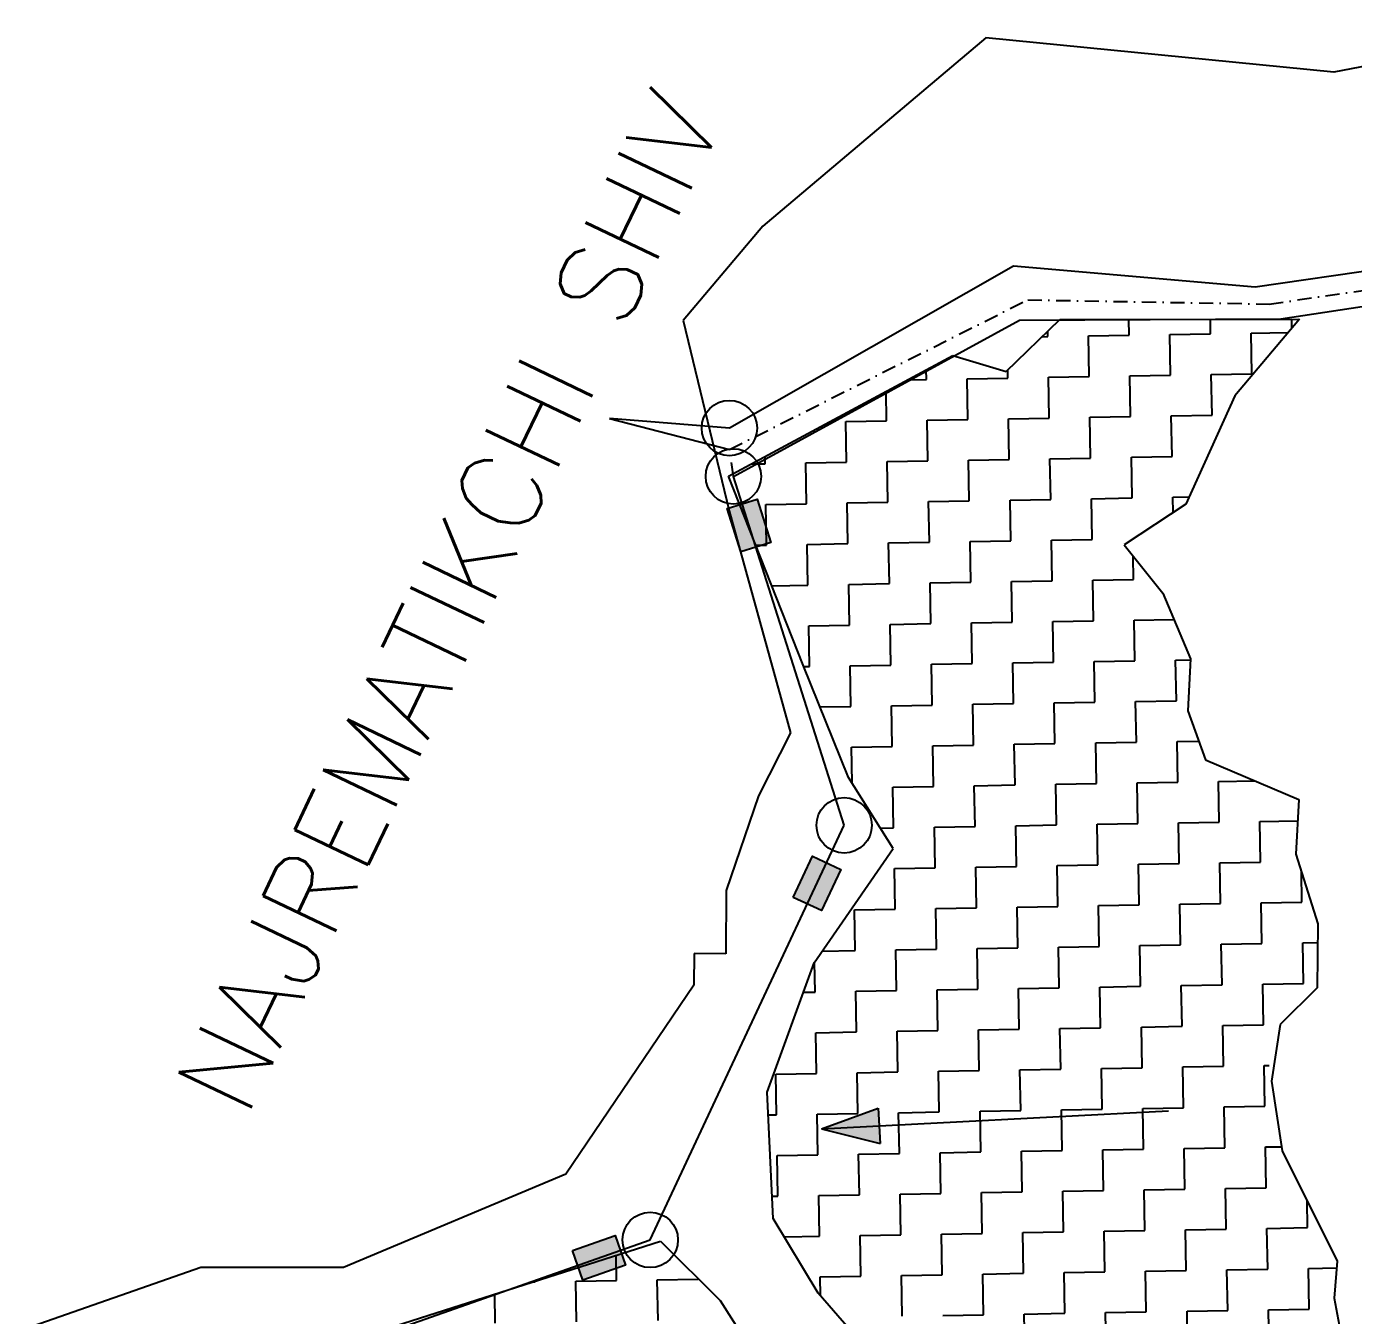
# Model space of a CAD drawing. Header units: metres. Extents: x 286343 to 289280, y 2022501 to 2025046.
# Drawn here: x 286686.5 to 287156, y 2024501.8 to 2024957.8 of the extents above; entities that cross this region are included whole.
import ezdxf
from ezdxf.enums import TextEntityAlignment as Align

# ---------------------------------------------------------------- set-up
doc = ezdxf.new("R2010")
doc.units = ezdxf.units.M
doc.linetypes.add('DASHDOT', pattern=[1, 0.5, -0.25, 0, -0.25])
for name, color, linetype in [('OFF', 1, 'Continuous'), ('POLY_HATCH', 12, 'Continuous'), ('POLY_WATER', 4, 'Continuous'), ('TEXT_MAPOUT', 7, 'Continuous'), ('V_BOUND_LINE', 7, 'Continuous'), ('V_BOUND_STREAM_LINE', 7, 'DASHDOT'), ('VILLAGE BOUNDRY', 5, 'Continuous')]:
    doc.layers.add(name, color=color, linetype=linetype)
doc.styles.get("Standard").update_dxf_attribs({"font": 'simplex.shx'})

msp = doc.modelspace()

# ---------------------------------------------------------------- hatches: boundary and pattern name
for points in [[(286944.95, 2024790.59), (286934.38, 2024787.24), (286939.23, 2024771.96), (286949.8, 2024775.31)], [(286974.55, 2024659.55), (286964.51, 2024664.25), (286957.71, 2024649.73), (286967.76, 2024645.03)], [(286898.41, 2024519.62), (286894.74, 2024530.08), (286879.61, 2024524.77), (286883.28, 2024514.31)]]:
    msp.add_hatch(color=256).paths.add_polyline_path(points)
h = msp.add_hatch(color=256)
h.paths.add_polyline_path([(286988.15, 2024568.89), (286987.83, 2024575.13), (286967.78, 2024567.84)])
h.paths.add_polyline_path([(286967.78, 2024567.84), (286988.47, 2024562.66), (286988.15, 2024568.89)])

# ---------------------------------------------------------------- linework, layer by layer
for points in [[(286939.23, 2024771.96), (286934.38, 2024787.24), (286944.95, 2024790.59), (286949.8, 2024775.31)], [(286957.71, 2024649.73), (286964.51, 2024664.25), (286974.55, 2024659.55), (286967.76, 2024645.03)], [(286879.61, 2024524.77), (286894.74, 2024530.08), (286898.41, 2024519.62), (286883.28, 2024514.31)]]:
    msp.add_lwpolyline(points, close=True)
for points in [[(286967.78, 2024567.84), (286987.83, 2024575.13)], [(286967.78, 2024567.84), (287090.49, 2024574.18)], [(286987.83, 2024575.13), (286988.47, 2024562.66)], [(286967.78, 2024567.84), (286988.47, 2024562.66)]]:
    msp.add_lwpolyline(points)
for centre in [(286935.16, 2024815.75), (286936.58, 2024798.64), (286975.76, 2024675.21), (286907.14, 2024528.56)]:
    msp.add_circle(centre, 9.8)
at = {"layer": 'OFF'}
msp.add_line((286892.71, 2024819.18), (286935.22, 2024808.16), dxfattribs=at)
at = {"layer": 'POLY_HATCH'}
for p, q in [((287033.03, 2024835.76), (287052.08, 2024854.12)), ((287052.08, 2024854.12), (287136.88, 2024854.27)), ((287136.88, 2024854.27), (287113.98, 2024827.17)), ((286934.84, 2024798.67), (287014.23, 2024841.44)), ((287014.23, 2024841.44), (287033.03, 2024835.76)), ((287113.98, 2024827.17), (287096.63, 2024788.82)), ((286961.3, 2024731.92), (286934.84, 2024798.67)), ((287096.63, 2024788.82), (287074.84, 2024774.43)), ((287074.84, 2024774.43), (287088.5, 2024757.31)), ((287088.5, 2024757.31), (287098.25, 2024734.12)), ((287098.25, 2024734.12), (287097.32, 2024715.67)), ((286977.35, 2024692.15), (286961.3, 2024731.92)), ((287097.32, 2024715.67), (287103.64, 2024698.43)), ((287103.64, 2024698.43), (287136.6, 2024684.32)), ((286993.15, 2024667.07), (286977.35, 2024692.15)), ((287136.6, 2024684.32), (287135.61, 2024664.95)), ((286965.14, 2024626.53), (286993.15, 2024667.07)), ((287135.61, 2024664.95), (287143.38, 2024640.39)), ((287143.38, 2024640.39), (287143.11, 2024617.7)), ((286948.58, 2024580.86), (286965.14, 2024626.53)), ((287143.11, 2024617.7), (287129.98, 2024604.78)), ((287129.98, 2024604.78), (287127, 2024584.71)), ((287127, 2024584.71), (287130.77, 2024560.08)), ((286950.7, 2024536.18), (286948.58, 2024580.86)), ((287130.77, 2024560.08), (287150.15, 2024521.04)), ((286966.52, 2024509.76), (286950.7, 2024536.18)), ((286789.9, 2024489.54), (286910.83, 2024528.13)), ((286910.83, 2024528.13), (286931.9, 2024507.14)), ((287150.15, 2024521.04), (287149.13, 2024507.96)), ((286931.9, 2024507.14), (286947.01, 2024483.38)), ((286997.29, 2024474.47), (286966.52, 2024509.76)), ((287149.13, 2024507.96), (287152.82, 2024488))]:
    msp.add_line(p, q, dxfattribs=at)
at = {"layer": 'POLY_HATCH', "linetype": 'Continuous'}
for p, q in [((287076.62, 2024848.6), (287076.52, 2024854.16)), ((287105.41, 2024849.1), (287105.33, 2024854.21)), ((287134.18, 2024851.07), (287134.13, 2024854.26)), ((287047.83, 2024848.09), (287047.8, 2024850)), ((287119.81, 2024849.35), (287132.92, 2024849.58)), ((287120.06, 2024834.96), (287119.81, 2024849.35)), ((287045.78, 2024848.06), (287047.83, 2024848.09)), ((287062.23, 2024848.34), (287076.62, 2024848.6)), ((287062.48, 2024833.95), (287062.23, 2024848.34)), ((287091.02, 2024848.85), (287105.41, 2024849.1)), ((287091.27, 2024834.45), (287091.02, 2024848.85)), ((287004.89, 2024832.94), (287004.83, 2024836.38)), ((287033.69, 2024833.44), (287033.63, 2024836.35)), ((286998.23, 2024832.82), (287004.89, 2024832.94)), ((287019.29, 2024833.19), (287033.69, 2024833.44)), ((287019.54, 2024818.79), (287019.29, 2024833.19)), ((287048.08, 2024833.69), (287062.48, 2024833.95)), ((287048.33, 2024819.3), (287048.08, 2024833.69)), ((287076.87, 2024834.2), (287091.27, 2024834.45)), ((287077.13, 2024819.8), (287076.87, 2024834.2)), ((287105.67, 2024834.7), (287120.06, 2024834.96)), ((287105.92, 2024820.31), (287105.67, 2024834.7)), ((286990.75, 2024818.29), (286990.57, 2024828.69)), ((286976.35, 2024818.04), (286990.75, 2024818.29)), ((286976.6, 2024803.64), (286976.35, 2024818.04)), ((287005.15, 2024818.54), (287019.54, 2024818.79)), ((287005.4, 2024804.15), (287005.15, 2024818.54)), ((287033.94, 2024819.05), (287048.33, 2024819.3)), ((287034.19, 2024804.65), (287033.94, 2024819.05)), ((287062.73, 2024819.55), (287077.13, 2024819.8)), ((287062.98, 2024805.15), (287062.73, 2024819.55)), ((287091.52, 2024820.05), (287105.92, 2024820.31)), ((287091.77, 2024805.66), (287091.52, 2024820.05)), ((286942.98, 2024803.05), (286947.81, 2024803.14)), ((286947.81, 2024803.14), (286947.77, 2024805.64)), ((286962.21, 2024803.39), (286976.6, 2024803.64)), ((286962.46, 2024788.99), (286962.21, 2024803.39)), ((286991, 2024803.89), (287005.4, 2024804.15)), ((286991.25, 2024789.5), (286991, 2024803.89)), ((287019.79, 2024804.4), (287034.19, 2024804.65)), ((287020.05, 2024790), (287019.79, 2024804.4)), ((287048.59, 2024804.9), (287062.98, 2024805.15)), ((287048.84, 2024790.51), (287048.59, 2024804.9)), ((287077.38, 2024805.41), (287091.77, 2024805.66)), ((287077.63, 2024791.01), (287077.38, 2024805.41)), ((286948.06, 2024788.74), (286962.46, 2024788.99)), ((286948.32, 2024774.35), (286948.06, 2024788.74)), ((286976.86, 2024789.25), (286991.25, 2024789.5)), ((286977.11, 2024774.85), (286976.86, 2024789.25)), ((287005.65, 2024789.75), (287020.05, 2024790)), ((287005.9, 2024775.35), (287005.65, 2024789.75)), ((287034.44, 2024790.25), (287048.84, 2024790.51)), ((287034.69, 2024775.86), (287034.44, 2024790.25)), ((287063.23, 2024790.76), (287077.63, 2024791.01)), ((287063.49, 2024776.36), (287063.23, 2024790.76)), ((287092.03, 2024791.26), (287097.77, 2024791.36)), ((287092.12, 2024785.85), (287092.03, 2024791.26)), ((286944.51, 2024774.28), (286948.32, 2024774.35)), ((286962.71, 2024774.6), (286977.11, 2024774.85)), ((286962.96, 2024760.2), (286962.71, 2024774.6)), ((286991.51, 2024775.1), (287005.9, 2024775.35)), ((286991.76, 2024760.71), (286991.51, 2024775.1)), ((287020.3, 2024775.61), (287034.69, 2024775.86)), ((287020.55, 2024761.21), (287020.3, 2024775.61)), ((287049.09, 2024776.11), (287063.49, 2024776.36)), ((287049.34, 2024761.71), (287049.09, 2024776.11)), ((287077.88, 2024776.61), (287078.16, 2024776.62)), ((287077.89, 2024776.44), (287077.88, 2024776.61)), ((287078.13, 2024762.22), (287077.99, 2024770.48)), ((286950.18, 2024759.98), (286962.96, 2024760.2)), ((286977.36, 2024760.45), (286991.76, 2024760.71)), ((286977.61, 2024746.06), (286977.36, 2024760.45)), ((287006.15, 2024760.96), (287020.55, 2024761.21)), ((287006.41, 2024746.56), (287006.15, 2024760.96)), ((287034.95, 2024761.46), (287049.34, 2024761.71)), ((287035.2, 2024747.07), (287034.95, 2024761.46)), ((287063.74, 2024761.97), (287078.13, 2024762.22)), ((287063.99, 2024747.57), (287063.74, 2024761.97)), ((286963.22, 2024745.81), (286977.61, 2024746.06)), ((286992.01, 2024746.31), (287006.41, 2024746.56)), ((286992.26, 2024731.91), (286992.01, 2024746.31)), ((287020.8, 2024746.81), (287035.2, 2024747.07)), ((287021.05, 2024732.42), (287020.8, 2024746.81)), ((287049.59, 2024747.32), (287063.99, 2024747.57)), ((287049.85, 2024732.92), (287049.59, 2024747.32)), ((287078.39, 2024747.82), (287092.39, 2024748.07)), ((287078.64, 2024733.43), (287078.39, 2024747.82)), ((286963.47, 2024731.41), (286963.22, 2024745.81)), ((287006.66, 2024732.17), (287021.05, 2024732.42)), ((287006.91, 2024717.77), (287006.66, 2024732.17)), ((287035.45, 2024732.67), (287049.85, 2024732.92)), ((287035.7, 2024718.27), (287035.45, 2024732.67)), ((287064.24, 2024733.17), (287078.64, 2024733.43)), ((287064.49, 2024718.78), (287064.24, 2024733.17)), ((287093.03, 2024733.68), (287098.23, 2024733.77)), ((287093.29, 2024719.28), (287093.03, 2024733.68)), ((286961.52, 2024731.38), (286963.47, 2024731.41)), ((286977.86, 2024731.66), (286992.26, 2024731.91)), ((286978.12, 2024717.27), (286977.86, 2024731.66)), ((287021.31, 2024718.02), (287035.7, 2024718.27)), ((287021.56, 2024703.62), (287021.31, 2024718.02)), ((287050.1, 2024718.53), (287064.49, 2024718.78)), ((287050.35, 2024704.13), (287050.1, 2024718.53)), ((287078.89, 2024719.03), (287093.29, 2024719.28)), ((287079.14, 2024704.63), (287078.89, 2024719.03)), ((286967.29, 2024717.08), (286978.12, 2024717.27)), ((286992.51, 2024717.52), (287006.91, 2024717.77)), ((286992.77, 2024703.12), (286992.51, 2024717.52)), ((287035.95, 2024703.88), (287050.35, 2024704.13)), ((287036.21, 2024689.48), (287035.95, 2024703.88)), ((287064.75, 2024704.38), (287079.14, 2024704.63)), ((287065, 2024689.98), (287064.75, 2024704.38)), ((287093.54, 2024704.89), (287101.22, 2024705.02)), ((287093.79, 2024690.49), (287093.54, 2024704.89)), ((286978.37, 2024702.87), (286992.77, 2024703.12)), ((286978.59, 2024690.19), (286978.37, 2024702.87)), ((287007.16, 2024703.37), (287021.56, 2024703.62)), ((287007.41, 2024688.98), (287007.16, 2024703.37)), ((287050.6, 2024689.73), (287065, 2024689.98)), ((287050.85, 2024675.34), (287050.6, 2024689.73)), ((287079.39, 2024690.24), (287093.79, 2024690.49)), ((287079.65, 2024675.84), (287079.39, 2024690.24)), ((287108.19, 2024690.74), (287121.08, 2024690.97)), ((287108.44, 2024676.34), (287108.19, 2024690.74)), ((286993.02, 2024688.72), (287007.41, 2024688.98)), ((286993.27, 2024674.33), (286993.02, 2024688.72)), ((287021.81, 2024689.23), (287036.21, 2024689.48)), ((287022.06, 2024674.83), (287021.81, 2024689.23)), ((287065.25, 2024675.59), (287079.65, 2024675.84)), ((287094.04, 2024676.09), (287108.44, 2024676.34)), ((287094.29, 2024661.7), (287094.04, 2024676.09)), ((287122.84, 2024676.6), (287136.22, 2024676.83)), ((287123.09, 2024662.2), (287122.84, 2024676.6)), ((286988.63, 2024674.25), (286993.27, 2024674.33)), ((287007.67, 2024674.58), (287022.06, 2024674.83)), ((287007.92, 2024660.18), (287007.67, 2024674.58)), ((287036.46, 2024675.08), (287050.85, 2024675.34)), ((287036.71, 2024660.69), (287036.46, 2024675.08)), ((287065.5, 2024661.19), (287065.25, 2024675.59)), ((287079.9, 2024661.44), (287094.29, 2024661.7)), ((287108.69, 2024661.95), (287123.09, 2024662.2)), ((287108.94, 2024647.55), (287108.69, 2024661.95)), ((286993.52, 2024659.93), (287007.92, 2024660.18)), ((286993.77, 2024645.54), (286993.52, 2024659.93)), ((287022.31, 2024660.44), (287036.71, 2024660.69)), ((287022.57, 2024646.04), (287022.31, 2024660.44)), ((287051.11, 2024660.94), (287065.5, 2024661.19)), ((287051.36, 2024646.54), (287051.11, 2024660.94)), ((287080.15, 2024647.05), (287079.9, 2024661.44)), ((287137.74, 2024648.06), (287137.55, 2024658.83)), ((287094.55, 2024647.3), (287108.94, 2024647.55)), ((287123.34, 2024647.8), (287137.74, 2024648.06)), ((287123.59, 2024633.41), (287123.34, 2024647.8)), ((286979.38, 2024645.28), (286993.77, 2024645.54)), ((286979.63, 2024630.89), (286979.38, 2024645.28)), ((287008.17, 2024645.79), (287022.57, 2024646.04)), ((287008.42, 2024631.39), (287008.17, 2024645.79)), ((287036.96, 2024646.29), (287051.36, 2024646.54)), ((287037.21, 2024631.9), (287036.96, 2024646.29)), ((287065.75, 2024646.8), (287080.15, 2024647.05)), ((287066.01, 2024632.4), (287065.75, 2024646.8)), ((287094.8, 2024632.9), (287094.55, 2024647.3)), ((287109.2, 2024633.16), (287123.59, 2024633.41)), ((287137.99, 2024633.66), (287143.31, 2024633.75)), ((287138.24, 2024619.26), (287137.99, 2024633.66)), ((286968.01, 2024630.68), (286979.63, 2024630.89)), ((286994.03, 2024631.14), (287008.42, 2024631.39)), ((286994.28, 2024616.74), (286994.03, 2024631.14)), ((287022.82, 2024631.64), (287037.21, 2024631.9)), ((287023.07, 2024617.25), (287022.82, 2024631.64)), ((287051.61, 2024632.15), (287066.01, 2024632.4)), ((287051.86, 2024617.75), (287051.61, 2024632.15)), ((287080.4, 2024632.65), (287094.8, 2024632.9)), ((287080.65, 2024618.26), (287080.4, 2024632.65)), ((287109.45, 2024618.76), (287109.2, 2024633.16)), ((286965.48, 2024616.24), (286965.3, 2024626.76)), ((287123.84, 2024619.01), (287138.24, 2024619.26)), ((286961.39, 2024616.17), (286965.48, 2024616.24)), ((286979.88, 2024616.49), (286994.28, 2024616.74)), ((286980.13, 2024602.1), (286979.88, 2024616.49)), ((287008.67, 2024617), (287023.07, 2024617.25)), ((287008.93, 2024602.6), (287008.67, 2024617)), ((287037.47, 2024617.5), (287051.86, 2024617.75)), ((287037.72, 2024603.1), (287037.47, 2024617.5)), ((287066.26, 2024618), (287080.65, 2024618.26)), ((287066.51, 2024603.61), (287066.26, 2024618)), ((287095.05, 2024618.51), (287109.45, 2024618.76)), ((287095.3, 2024604.11), (287095.05, 2024618.51)), ((287124.1, 2024604.62), (287123.84, 2024619.01)), ((286965.74, 2024601.84), (286980.13, 2024602.1)), ((286965.99, 2024587.45), (286965.74, 2024601.84)), ((286994.53, 2024602.35), (287008.93, 2024602.6)), ((286994.78, 2024587.95), (286994.53, 2024602.35)), ((287023.32, 2024602.85), (287037.72, 2024603.1)), ((287023.57, 2024588.46), (287023.32, 2024602.85)), ((287052.11, 2024603.36), (287066.51, 2024603.61)), ((287052.37, 2024588.96), (287052.11, 2024603.36)), ((287080.91, 2024603.86), (287095.3, 2024604.11)), ((287081.16, 2024589.46), (287080.91, 2024603.86)), ((287109.7, 2024604.36), (287124.1, 2024604.62)), ((287109.95, 2024589.97), (287109.7, 2024604.36)), ((286951.59, 2024587.2), (286965.99, 2024587.45)), ((286951.84, 2024572.8), (286951.59, 2024587.2)), ((286980.39, 2024587.7), (286994.78, 2024587.95)), ((286980.64, 2024573.3), (286980.39, 2024587.7)), ((287009.18, 2024588.2), (287023.57, 2024588.46)), ((287009.43, 2024573.81), (287009.18, 2024588.2)), ((287037.97, 2024588.71), (287052.37, 2024588.96)), ((287038.22, 2024574.31), (287037.97, 2024588.71)), ((287066.76, 2024589.21), (287081.16, 2024589.46)), ((287067.01, 2024574.82), (287066.76, 2024589.21)), ((287095.55, 2024589.72), (287109.95, 2024589.97)), ((287095.81, 2024575.32), (287095.55, 2024589.72)), ((287124.35, 2024590.22), (287126.15, 2024590.25)), ((287124.6, 2024575.82), (287124.35, 2024590.22)), ((286948.97, 2024572.75), (286951.84, 2024572.8)), ((286966.24, 2024573.05), (286980.64, 2024573.3)), ((286966.49, 2024558.65), (286966.24, 2024573.05)), ((286995.03, 2024573.55), (287009.43, 2024573.81)), ((286995.29, 2024559.16), (286995.03, 2024573.55)), ((287023.83, 2024574.06), (287038.22, 2024574.31)), ((287024.08, 2024559.66), (287023.83, 2024574.06)), ((287052.62, 2024574.56), (287067.01, 2024574.82)), ((287052.87, 2024560.17), (287052.62, 2024574.56)), ((287081.41, 2024575.07), (287095.81, 2024575.32)), ((287081.66, 2024560.67), (287081.41, 2024575.07)), ((287110.2, 2024575.57), (287124.6, 2024575.82)), ((287110.46, 2024561.17), (287110.2, 2024575.57)), ((286952.1, 2024558.4), (286966.49, 2024558.65)), ((286952.35, 2024544.01), (286952.1, 2024558.4)), ((286980.89, 2024558.91), (286995.29, 2024559.16)), ((286981.14, 2024544.51), (286980.89, 2024558.91)), ((287009.68, 2024559.41), (287024.08, 2024559.66)), ((287009.93, 2024545.01), (287009.68, 2024559.41)), ((287038.47, 2024559.91), (287052.87, 2024560.17)), ((287038.73, 2024545.52), (287038.47, 2024559.91)), ((287067.27, 2024560.42), (287081.66, 2024560.67)), ((287067.52, 2024546.02), (287067.27, 2024560.42)), ((287096.06, 2024560.92), (287110.46, 2024561.17)), ((287096.31, 2024546.53), (287096.06, 2024560.92)), ((287124.85, 2024561.43), (287130.55, 2024561.53)), ((287125.1, 2024547.03), (287124.85, 2024561.43)), ((286966.75, 2024544.26), (286981.14, 2024544.51)), ((286967, 2024529.86), (286966.75, 2024544.26)), ((286995.54, 2024544.76), (287009.93, 2024545.01)), ((286995.79, 2024530.37), (286995.54, 2024544.76)), ((287024.33, 2024545.27), (287038.73, 2024545.52)), ((287024.58, 2024530.87), (287024.33, 2024545.27)), ((287053.12, 2024545.77), (287067.52, 2024546.02)), ((287053.37, 2024531.37), (287053.12, 2024545.77)), ((287081.91, 2024546.27), (287096.31, 2024546.53)), ((287082.17, 2024531.88), (287081.91, 2024546.27)), ((287110.71, 2024546.78), (287125.1, 2024547.03)), ((287110.96, 2024532.38), (287110.71, 2024546.78)), ((286950.33, 2024543.97), (286952.35, 2024544.01)), ((287139.75, 2024532.89), (287139.59, 2024542.32)), ((286981.39, 2024530.11), (286995.79, 2024530.37)), ((286981.65, 2024515.72), (286981.39, 2024530.11)), ((287010.19, 2024530.62), (287024.58, 2024530.87)), ((287010.44, 2024516.22), (287010.19, 2024530.62)), ((287038.98, 2024531.12), (287053.37, 2024531.37)), ((287039.23, 2024516.73), (287038.98, 2024531.12)), ((287067.77, 2024531.63), (287082.17, 2024531.88)), ((287068.02, 2024517.23), (287067.77, 2024531.63)), ((287096.56, 2024532.13), (287110.96, 2024532.38)), ((287096.82, 2024517.73), (287096.56, 2024532.13)), ((287125.36, 2024532.63), (287139.75, 2024532.89)), ((287125.61, 2024518.24), (287125.36, 2024532.63)), ((286954.61, 2024529.65), (286967, 2024529.86)), ((286895.27, 2024514.21), (286895.11, 2024523.11)), ((286996.04, 2024515.97), (287010.44, 2024516.22)), ((287024.83, 2024516.47), (287039.23, 2024516.73)), ((287025.09, 2024502.08), (287024.83, 2024516.47)), ((287053.63, 2024516.98), (287068.02, 2024517.23)), ((287053.88, 2024502.58), (287053.63, 2024516.98)), ((287082.42, 2024517.48), (287096.82, 2024517.73)), ((287082.67, 2024503.09), (287082.42, 2024517.48)), ((287111.21, 2024517.99), (287125.61, 2024518.24)), ((287111.46, 2024503.59), (287111.21, 2024517.99)), ((287140, 2024518.49), (287149.96, 2024518.66)), ((287140.26, 2024504.09), (287140, 2024518.49)), ((286865.58, 2024513.69), (286866.48, 2024513.7)), ((286866.48, 2024513.7), (286866.47, 2024513.97)), ((286880.87, 2024513.95), (286895.27, 2024514.21)), ((286881.12, 2024499.56), (286880.87, 2024513.95)), ((286909.66, 2024514.46), (286924.06, 2024514.71)), ((286909.92, 2024500.06), (286909.66, 2024514.46)), ((286924.06, 2024514.71), (286924.06, 2024514.95)), ((286967.25, 2024515.47), (286981.65, 2024515.72)), ((286967.37, 2024508.79), (286967.25, 2024515.47)), ((286996.29, 2024501.57), (286996.04, 2024515.97)), ((286852.33, 2024499.05), (286852.15, 2024509.4)), ((287010.69, 2024501.83), (287025.09, 2024502.08)), ((287039.48, 2024502.33), (287053.88, 2024502.58)), ((287039.73, 2024487.93), (287039.48, 2024502.33)), ((287068.27, 2024502.83), (287082.67, 2024503.09)), ((287068.53, 2024488.44), (287068.27, 2024502.83)), ((287097.07, 2024503.34), (287111.46, 2024503.59)), ((287097.32, 2024488.94), (287097.07, 2024503.34)), ((287125.86, 2024503.84), (287140.26, 2024504.09)), ((287126.11, 2024489.45), (287125.86, 2024503.84))]:
    msp.add_line(p, q, dxfattribs=at)
at = {"layer": 'POLY_WATER'}
for p, q in [((287130.31, 2024854.37), (287582.99, 2024923.21)), ((287315.73, 2024894.02), (287121.16, 2024865.54)), ((287035.65, 2024873), (286935.16, 2024815.75)), ((287121.16, 2024865.54), (287035.65, 2024873)), ((287037.78, 2024853.94), (287130.31, 2024854.37)), ((286936.58, 2024798.64), (287037.78, 2024853.94)), ((286935.16, 2024815.75), (286892.71, 2024819.18))]:
    msp.add_line(p, q, dxfattribs=at)
at = {"layer": 'V_BOUND_LINE'}
for p, q in [((286975.76, 2024675.21), (286936.58, 2024798.64)), ((286907.14, 2024528.56), (286975.76, 2024675.21)), ((286780.15, 2024483.97), (286907.14, 2024528.56))]:
    msp.add_line(p, q, dxfattribs=at)
at = {"layer": 'V_BOUND_STREAM_LINE', "ltscale": 10}
for p, q in [((287126.12, 2024859.61), (287168.4, 2024865.72)), ((286935.22, 2024808.16), (287040.72, 2024861.1)), ((287040.72, 2024861.1), (287126.12, 2024859.61)), ((286936.58, 2024798.64), (286935.22, 2024808.16))]:
    msp.add_line(p, q, dxfattribs=at)
at = {"layer": 'VILLAGE BOUNDRY'}
for p, q in [((287233.12, 2024957.78), (287149.02, 2024941.65)), ((287025.93, 2024953.78), (286947.02, 2024887.2)), ((287149.02, 2024941.65), (287025.93, 2024953.78)), ((286947.02, 2024887.2), (286918.77, 2024853.83)), ((286918.77, 2024853.83), (286935.06, 2024786.49)), ((286935.06, 2024786.49), (286956.83, 2024707.96)), ((286956.83, 2024707.96), (286945.47, 2024685.64)), ((286945.47, 2024685.64), (286934.03, 2024652.14)), ((286934.03, 2024652.14), (286933.86, 2024629.73)), ((286922.64, 2024629.82), (286922.55, 2024618.63)), ((286933.86, 2024629.73), (286922.64, 2024629.82)), ((286922.55, 2024618.63), (286877.26, 2024551.8)), ((286877.26, 2024551.8), (286798.61, 2024518.81)), ((286748.14, 2024518.81), (286686.48, 2024497.27)), ((286798.61, 2024518.81), (286748.14, 2024518.81))]:
    msp.add_line(p, q, dxfattribs=at)

# ---------------------------------------------------------------- texts
at = {"layer": 'TEXT_MAPOUT'}
msp.add_text('NAJREMATIKCHI SHIV', height=28.7968, rotation=64.4236, dxfattribs=at).set_placement((286835.91, 2024754.26), align=Align.MIDDLE)

doc.saveas('drawing.dxf')
